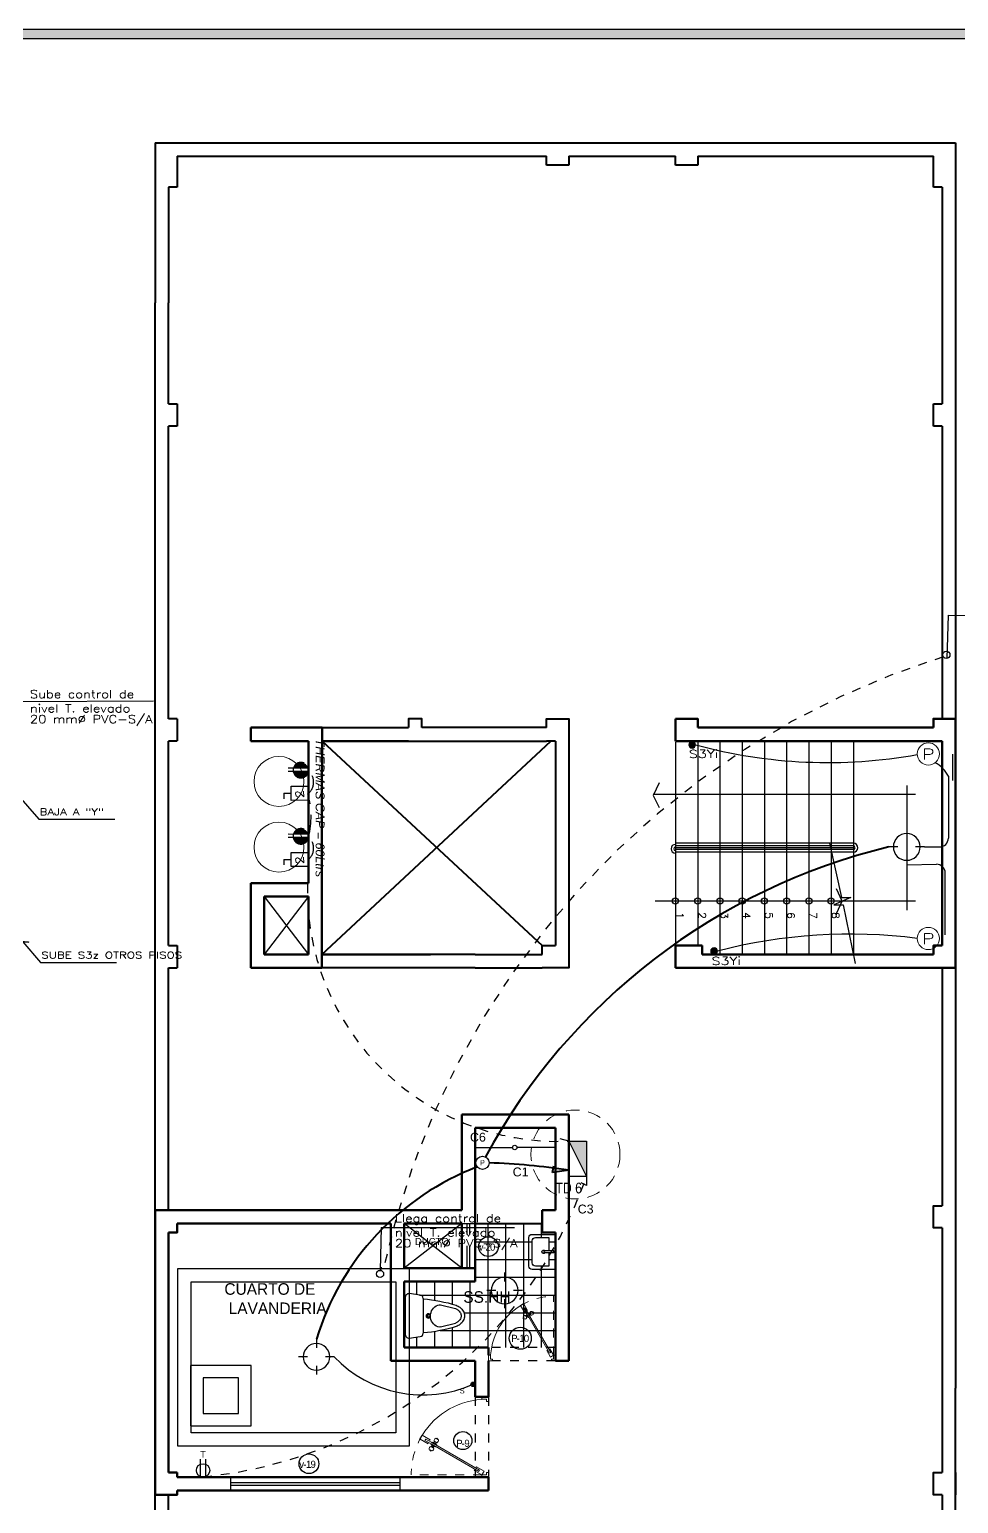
# Model space of a CAD drawing. Header units: metres. Extents: x 1996 to 3973, y 1775 to 3610.
# Drawn here: x 2248.66 to 2259.11, y 1789.07 to 1805.64 of the extents above; entities that cross this region are included whole.
import ezdxf
from ezdxf.enums import TextEntityAlignment as Align

# ---------------------------------------------------------------- set-up
doc = ezdxf.new("R2010")
doc.units = ezdxf.units.M
for name, pattern in [('ACAD_ISO07W100', [3, 0, -3]), ('DASHED2', [0.375, 0.25, -0.125]), ('HIDDEN', [0.375, 0.25, -0.125]), ('TRAZOS1', [0.15, 0.1, -0.05]), ('TRAZOS2', [0.225, 0.15, -0.075])]:
    doc.linetypes.add(name, pattern=pattern)
for name, color, linetype in [('0.1', 24, 'Continuous'), ('0.2', 2, 'Continuous'), ('0.3', 3, 'Continuous'), ('0.4', 4, 'Continuous'), ('ALUMBRADO', 2, 'Continuous'), ('FLECHA', 1, 'Continuous'), ('LETRAS', 7, 'Continuous'), ('MOVABLE_FURNISHINGS', 130, 'Continuous'), ('muro', 5, 'Continuous'), ('MURO-BAJO', 7, 'Continuous'), ('piso', 8, 'Continuous'), ('PROYECCION DE VIGA', 4, 'ACAD_ISO07W100'), ('puertas', 42, 'Continuous'), ('PUNTO DE LUZ', 4, 'Continuous'), ('subtitulos-cori', 3, 'Continuous'), ('TEXTO 0.3', 3, 'Continuous'), ('TEXTO PUNTOS', 3, 'Continuous'), ('TOMACORRIENTE', 4, 'HIDDEN'), ('VIVIENDA1', 7, 'Continuous')]:
    doc.layers.add(name, color=color, linetype=linetype)
for name, color, linetype, lineweight in [('ACCESORIO', 151, 'Continuous', 25), ('Accesorios', 31, 'Continuous', 20), ('CABLE-INTERRUPTOR', 2, 'Continuous', 25), ('CABLE-LUZ', 1, 'Continuous', 40), ('CABLE-TOMACORRIENTE', 3, 'TRAZOS1', 30), ('P-SANIT', 21, 'Continuous', 18), ('puerta', 34, 'Continuous', 18), ('TEX-CORTE', 31, 'Continuous', 13), ('ventana alta', 210, 'HIDDEN', 25), ('ventana baja', 3, 'Continuous', 25)]:
    doc.layers.add(name, color=color, linetype=linetype, lineweight=lineweight)
doc.styles.add('A-0', font='swissel.ttf', dxfattribs={"height": 0.06})
doc.styles.add('A-1', font='swissel.ttf', dxfattribs={"height": 0.1})
doc.styles.add('A-2', font='swissel.ttf', dxfattribs={"height": 0.1})
doc.styles.add('ARIAL', font='arial.ttf')
doc.styles.add('Arial Curr', font='ariali.ttf')
doc.styles.add('CANGREJO80', font='romans.shx', dxfattribs={"width": 1.08, "height": 0.08})
doc.styles.add('huber', font='comic.ttf', dxfattribs={"height": 0.13})
doc.styles.add('R80-50', font='ROMANS.shx', dxfattribs={"width": 1.3, "height": 0.075})
doc.styles.add('ROMANS', font='romans.shx')
doc.dimstyles.new('1-50', dxfattribs={"dimtxt": 0.1, "dimasz": 0.1, "dimexe": 0.1, "dimexo": 0.1, "dimgap": 0.1, "dimtad": 2, "dimzin": 1, "dimdsep": 46, "dimtxsty": 'R80-50', "dimblk": 'ARCHTICK', "dimcen": 0.09, "dimdle": 0.1, "dimclrd": 256, "dimclre": 256, "dimclrt": 3, "dimaunit": 1, "dimazin": 0, "dimtfac": 1, "dimtix": 1, "dimtmove": 0, "dimatfit": 3, "dimldrblk": 'ARCHTICK', "dimfxl": 1, "dimtolj": 1, "dimtzin": 0, "dimarcsym": 0})

# ---------------------------------------------------------------- blocks, each defined once
blk = doc.blocks.new('inodoro')
at = {"layer": 'subtitulos-cori'}
for p, q in [((1585.506, 993.252), (1585.506, 993.642)), ((1585.699, 993.572), (1585.868, 993.53)), ((1585.699, 993.324), (1585.868, 993.365))]:
    blk.add_line(p, q, dxfattribs=at)
for points in [[(1585.506, 993.252, -0.375116), (1585.473, 993.214), (1585.349, 993.197, -0.414214), (1585.302, 993.245), (1585.302, 993.649, -0.414214), (1585.349, 993.697), (1585.473, 993.68, -0.374475), (1585.506, 993.642)], [(1585.868, 993.365, 0.063348), (1585.896, 993.381, 0.106053), (1585.924, 993.413, 0.126698), (1585.933, 993.447, 0.126698), (1585.924, 993.482, 0.106053), (1585.896, 993.514, 0.063348), (1585.868, 993.53, 0.032432)], [(1585.876, 993.328, 0.072735), (1585.919, 993.351, 0.106053), (1585.957, 993.395, 0.126698), (1585.97, 993.447, 0.126698), (1585.957, 993.5, 0.106053), (1585.919, 993.543, 0.072735), (1585.876, 993.566, 0.075527)]]:
    blk.add_lwpolyline(points, format="xyb", dxfattribs=at)
for radius in [0.0243, 0.0144]:
    blk.add_circle((1585.563, 993.447), radius, dxfattribs=at)
for centre, radius, start, end in [((1585.364, 991.935), 1.71, 72.5571, 85.242), ((1585.72, 993.448), 0.132, 112.0061, 248.1601), ((1585.688, 993.527), 0.0465, 75.9208, 112.0061), ((1585.361, 994.971), 1.722, 274.8314, 287.4286), ((1585.688, 993.369), 0.0465, 248.1601, 283.4542)]:
    blk.add_arc(centre, radius, start, end, dxfattribs=at)
blk = doc.blocks.new('lavatorio')
at = {"layer": 'P-SANIT', "lineweight": 25}
for p, q in [((1585.563, 994.244), (1585.302, 994.244)), ((1585.527, 994.208), (1585.375, 994.208)), ((1585.375, 994.208), (1585.375, 994.058)), ((1585.6, 993.887), (1585.6, 994.208)), ((1585.32, 994.058), (1585.417, 994.058)), ((1585.32, 994.036), (1585.32, 994.058)), ((1585.32, 994.036), (1585.417, 994.036)), ((1585.32, 994.036), (1585.417, 994.036)), ((1585.375, 994.036), (1585.375, 993.887)), ((1585.563, 993.923), (1585.563, 994.171)), ((1585.302, 993.85), (1585.563, 993.85)), ((1585.375, 993.887), (1585.527, 993.887))]:
    blk.add_line(p, q, dxfattribs=at)
for centre, radius, start, end in [((1585.527, 994.171), 0.0364, 0, 90), ((1585.563, 994.208), 0.0364, 0, 90), ((1585.434, 994.048), 0.0198, 215.0613, 148.7211), ((1585.418, 994.047), 0.0111, 260.6904, 99.3096), ((1585.527, 993.923), 0.0364, 270, 0), ((1585.563, 993.887), 0.0364, 270, 0)]:
    blk.add_arc(centre, radius, start, end, dxfattribs=at)
blk = doc.blocks.new('A$C1E0144C6')
for p, q in [((0, 0), (0.005, 0.06)), ((0.005, 0), (0, 0)), ((0.01, 0.06), (0.005, 0)), ((0.005, 0.06), (0.01, 0.06)), ((0.009, 0.014), (0.005, 0)), ((0.009, 0.014), (0.011, 0.046)), ((0.013, 0.017), (0.009, 0.014)), ((0.01, 0.06), (0.011, 0.046)), ((0.011, 0.046), (0.015, 0.042)), ((0.013, 0.017), (0.015, 0.042)), ((0.027, 0.016), (0.013, 0.017)), ((0.015, 0.042), (0.03, 0.041)), ((0.027, 0.041), (0.025, 0.016)), ((0.03, 0.045), (0.027, 0.011)), ((0.064, 0.007), (0.067, 0.042)), ((0.065, 0.019), (0.073, 0.018)), ((0.074, 0.03), (0.066, 0.031)), ((0.073, 0.018), (0.074, 0.03))]:
    blk.add_line(p, q)
for centre, start, end in [((0.047, 0.029), 221.3972, 308.6028), ((0.047, 0.024), 41.3972, 128.6028)]:
    blk.add_arc(centre, 0.0272, start, end)
blk = doc.blocks.new('p-0.9')
at = {"linetype": 'ACAD_ISO07W100', "ltscale": 0.005}
blk.add_line((0.025, 0.075), (0.025, 0.871), dxfattribs=at)
at = {"linetype": 'Continuous'}
for p, q in [((0.372, 0.647), (0.412, 0.716)), ((0.426, 0.77), (0.374, 0.68)), ((0.376, 0.683), (0.389, 0.675)), ((0.387, 0.638), (0.427, 0.707)), ((0.404, 0.666), (0.417, 0.659)), ((0.412, 0.716), (0.427, 0.707)), ((0.417, 0.659), (0.469, 0.749)), ((0.469, 0.749), (0.428, 0.773)), ((0.063, 0.111), (0.362, 0.628)), ((0.078, 0.102), (0.377, 0.62)), ((0.362, 0.628), (0.372, 0.647)), ((0.377, 0.62), (0.387, 0.638)), ((0, 0.075), (0.025, 0.075)), ((0, 0), (0, 0.075)), ((0.05, 0), (0, 0)), ((0.025, 0.075), (0.075, 0.162)), ((0.066, 0.051), (0.025, 0.075)), ((0.025, 0.075), (0.025, 0.025)), ((0.05, 0.025), (0.025, 0.025)), ((0.05, 0.025), (0.05, 0)), ((0.063, 0.111), (0.078, 0.102)), ((0.116, 0.138), (0.066, 0.051)), ((0.075, 0.162), (0.088, 0.154)), ((0.103, 0.145), (0.116, 0.138)), ((0.85, 0.025), (0.875, 0.025)), ((0.85, 0.025), (0.85, 0)), ((0.85, 0), (0.9, 0)), ((0.875, 0.075), (0.875, 0.025)), ((0.9, 0.075), (0.875, 0.075)), ((0.9, 0), (0.9, 0.075))]:
    blk.add_line(p, q, dxfattribs=at)
at = {"linetype": 'ACAD_ISO07W100', "ltscale": 0.005}
blk.add_arc((0.027, 0.025), 0.846, 58.6142, 90.1591, dxfattribs=at)
at = {"linetype": 'Continuous'}
blk.add_arc((0.023, 0.021), 0.852, 0.2727, 58.5148, dxfattribs=at)
at = {"linetype": 'Continuous', "xscale": -1, "rotation": 325.0359534046227}
blk.add_blockref('A$C1E0144C6', (0.342, 0.594), dxfattribs=at)
at = {"linetype": 'Continuous', "extrusion": (0, 0, -1), "xscale": -1, "zscale": -1, "rotation": 25.03595340614481}
blk.add_blockref('A$C1E0144C6', (-0.357, 0.585), dxfattribs=at)
blk = doc.blocks.new('1-PUNT')
for p, q in [((0, 0.1), (0, 0.2)), ((-0.2, 0), (-0.1, 0)), ((0.1, 0), (0.2, 0)), ((0, -0.2), (0, -0.1))]:
    blk.add_line(p, q)
blk.add_circle((0, 0), 0.15)
at = {"style": 'A-0'}
blk.add_attdef('88', text='', height=0.06, dxfattribs=at).set_placement((0, 0), align=Align.MIDDLE_CENTER)
blk = doc.blocks.new('A-TD')
blk.add_hatch(color=256).paths.add_polyline_path([(0.22, 0.2), (0.02, 0.2), (0.02, -0.2)])
blk.add_line((0.22, 0.2), (0.02, -0.2))
blk.add_lwpolyline([(0.02, -0.2), (0.22, -0.2), (0.22, 0.2), (0.02, 0.2)], close=True)
blk = doc.blocks.new('2-TM_SI')
for p, q in [((0.006, 0.03), (0.2, 0.03)), ((0.006, -0.03), (0.2, -0.03))]:
    blk.add_line(p, q)
blk.add_circle((0.075, 0), 0.075)
blk = doc.blocks.new('A-INTERRUPTOR2')
blk.add_hatch(color=256).paths.add_polyline_path([(-0.02, 0, 1), (-0.07, 0, 1)])
blk.add_circle((-0.045, 0), 0.025)
at = {"style": 'A-0'}
blk.add_attdef('S(A,B)', text='', height=0.06, dxfattribs=at).set_placement((-0.09, 0.045), align=Align.RIGHT)
blk = doc.blocks.new('TOM')
at = {"layer": 'TOMACORRIENTE'}
h = blk.add_hatch(color=2, dxfattribs=at)
h.paths.add_polyline_path([(0.181, 0.026, 0.774569), (0.011, 0.026)])
h.paths.add_polyline_path([(0.183, -0.01), (0.01, -0.01, 0.850904)])
at = {"layer": 'TOMACORRIENTE', "color": 4}
for p, q in [((0.011, 0.026), (0.24, 0.026)), ((0.01, -0.01), (0.24, -0.01))]:
    blk.add_line(p, q, dxfattribs=at)
blk.add_circle((0.096, 0.004), 0.0878, dxfattribs=at)
blk = doc.blocks.new('A-CAJA_PASO')
blk.add_circle((0, -0.075), 0.075)
at = {"style": 'A-0'}
blk.add_text('P', height=0.06, dxfattribs=at).set_placement((0, -0.075), align=Align.MIDDLE_CENTER)
blk = doc.blocks.new('INTERRUPTOR')
at = {"layer": 'PUNTO DE LUZ', "ltscale": 0.5}
blk.add_hatch(color=256, dxfattribs=at).paths.add_polyline_path([(129.586, 13.563, 1), (129.521, 13.563, 1)])
at = {"layer": 'PUNTO DE LUZ'}
blk.add_circle((129.554, 13.563), 0.0324, dxfattribs=at)
blk = doc.blocks.new('C-PASE')
at = {"layer": 'Accesorios'}
blk.add_circle((0, 0.125), 0.125, dxfattribs=at)
at = {"layer": 'Accesorios', "style": 'R80-50', "width": 1.3}
blk.add_text('P', height=0.12, dxfattribs=at).set_placement((-0.069, 0.062))
blk = doc.blocks.new('_ARCHTICK')
at = {"color": 0, "linetype": 'ByBlock', "ltscale": 0.25, "const_width": 0.15}
blk.add_lwpolyline([(-0.5, -0.5), (0.5, 0.5)], dxfattribs=at)

msp = doc.modelspace()

# ---------------------------------------------------------------- hatches: boundary and pattern name
h = msp.add_hatch(color=6)
h.dxf.hatch_style = 1
h.set_gradient(color1=(255, 0, 255), color2=(255, 51, 255), one_color=1, tint=0.6, name='CYLINDER')
h.paths.add_polyline_path([(2268.549, 1775.019), (2268.549, 1805.639), (2228.483, 1805.639), (2228.483, 1775.019)])
h.paths.add_polyline_path([(2268.444, 1775.128), (2268.444, 1805.534), (2228.587, 1805.534), (2228.587, 1775.128)], flags=16)
h = msp.add_hatch()
h.set_pattern_fill('HLNIST', color=4, scale=0.05, pattern_type=2)
h.set_pattern_definition([(0, (255.21686, -52.59), (0, 0.2), []), (90, (255.21686, -52.59), (-0.2, 1e-17), [])])
h.paths.add_polyline_path([(2253.551, 1791.175, -0.126698), (2253.537, 1791.123, -0.106053), (2253.499, 1791.079, -0.072735), (2253.457, 1791.056, -0.055405), (2253.086, 1790.983), (2253.086, 1790.98, -0.374475), (2253.053, 1790.942), (2252.93, 1790.925, -0.414214), (2252.882, 1790.973), (2252.882, 1791.378, -0.414214), (2252.93, 1791.425), (2253.053, 1791.409, -0.375116), (2253.086, 1791.371), (2253.086, 1791.367, -0.055021), (2253.457, 1791.294, -0.072735), (2253.499, 1791.271, -0.106053), (2253.537, 1791.228, -0.126698)], flags=16)
h.paths.add_polyline_path([(2253.514, 1791.175, -0.126698), (2253.505, 1791.141, -0.106053), (2253.477, 1791.109, -0.063348), (2253.449, 1791.093), (2253.28, 1791.05, -0.158766), (2253.251, 1791.052, -0.308798), (2253.168, 1791.175, -0.996723), (2253.119, 1791.175, -0.98148), (2253.169, 1791.175, -0.3047), (2253.251, 1791.296, -0.155228), (2253.279, 1791.298), (2253.449, 1791.258, -0.063348), (2253.477, 1791.242, -0.106053), (2253.505, 1791.21, -0.126698)], flags=0)
h.paths.add_polyline_path([(2254.312, 1791.771), (2254.312, 1792.019, -0.414214), (2254.348, 1792.056), (2254.501, 1792.056), (2254.501, 1791.906), (2254.555, 1791.906), (2254.555, 1791.884), (2254.501, 1791.884), (2254.501, 1791.735), (2254.348, 1791.735, -0.414214)], flags=16)
h.paths.add_polyline_path([(2254.458, 1791.906, 1.078088), (2254.457, 1791.884, -3.288445)], flags=0)
h.paths.add_polyline_path([(2253.129, 1791.175, -1), (2253.158, 1791.175, -1)], flags=0)
h.paths.add_polyline_path([(2254.573, 1792.114), (2254.423, 1792.114), (2254.423, 1792.214), (2253.673, 1792.214), (2253.673, 1791.564), (2252.873, 1791.564), (2252.873, 1790.82), (2254.573, 1790.82)])

# ---------------------------------------------------------------- linework, layer by layer
at = {"color": 4}
for p, q in [((2251.52, 1797.052), (2251.519, 1796.988)), ((2251.52, 1797.052), (2251.603, 1797.051)), ((2251.52, 1796.308), (2251.519, 1796.245)), ((2251.52, 1796.308), (2251.603, 1796.307))]:
    msp.add_line(p, q, dxfattribs=at)
for p, q in [((2252.602, 1791.687), (2252.619, 1791.71)), ((2252.622, 1791.715), (2252.603, 1791.716)), ((2252.619, 1791.71), (2252.622, 1791.715))]:
    msp.add_line(p, q)
at = {"color": 234}
for p, q in [((2250.923, 1789.304), (2252.823, 1789.304)), ((2250.923, 1789.274), (2252.823, 1789.274))]:
    msp.add_line(p, q, dxfattribs=at)
at = {"color": 4}
for points in [[(2251.798, 1796.973), (2251.603, 1796.972), (2251.603, 1797.13), (2251.798, 1797.131)], [(2251.798, 1796.229), (2251.603, 1796.228), (2251.603, 1796.386), (2251.798, 1796.387)]]:
    msp.add_lwpolyline(points, close=True, dxfattribs=at)
at = {"color": 1}
for points in [[(2250.33, 1791.71), (2252.93, 1791.71), (2252.93, 1789.71), (2250.33, 1789.71)], [(2250.48, 1791.56), (2252.78, 1791.56), (2252.78, 1789.86), (2250.48, 1789.86)]]:
    msp.add_lwpolyline(points, close=True, dxfattribs=at)
at = {"layer": '0.1'}
for p, q in [((2255.923, 1797.627), (2255.923, 1796.427)), ((2256.173, 1797.639), (2256.173, 1796.439)), ((2256.423, 1797.639), (2256.423, 1796.439)), ((2256.673, 1797.639), (2256.673, 1796.439)), ((2256.923, 1797.639), (2256.923, 1796.439)), ((2257.173, 1797.639), (2257.173, 1796.439)), ((2257.423, 1797.639), (2257.423, 1796.439)), ((2257.673, 1797.639), (2257.673, 1796.439)), ((2257.923, 1797.639), (2257.923, 1796.439)), ((2258.523, 1797.139), (2258.523, 1795.739)), ((2258.623, 1797.039), (2255.673, 1797.039)), ((2255.923, 1796.439), (2255.923, 1795.239)), ((2257.923, 1796.439), (2255.923, 1796.439)), ((2256.173, 1796.439), (2256.173, 1795.339)), ((2256.423, 1796.439), (2256.423, 1795.239)), ((2256.673, 1796.439), (2256.673, 1795.239)), ((2256.923, 1796.439), (2256.923, 1795.239)), ((2257.173, 1796.439), (2257.173, 1795.239)), ((2257.423, 1796.439), (2257.423, 1795.239)), ((2257.673, 1796.439), (2257.673, 1795.239)), ((2257.923, 1796.439), (2257.923, 1795.239)), ((2258.623, 1795.839), (2255.696, 1795.839)), ((2254.091, 1793.066), (2253.673, 1793.066)), ((2254.573, 1793.069), (2254.141, 1793.069))]:
    msp.add_line(p, q, dxfattribs=at)
at = {"layer": '0.1', "color": 214}
msp.add_lwpolyline([(2257.653, 1796.489), (2257.79, 1795.879), (2257.893, 1795.88), (2257.703, 1795.799), (2257.807, 1795.799), (2257.944, 1795.139)], dxfattribs=at)
at = {"layer": '0.1'}
msp.add_circle((2254.116, 1793.069), 0.025, dxfattribs=at)
at = {"layer": '0.2', "ltscale": 50}
for p, q in [((2257.923, 1796.489), (2255.923, 1796.489)), ((2257.923, 1796.459), (2255.923, 1796.459)), ((2257.923, 1796.419), (2255.923, 1796.419)), ((2257.923, 1796.389), (2255.923, 1796.389))]:
    msp.add_line(p, q, dxfattribs=at)
at = {"layer": '0.2'}
msp.add_line((2254.423, 1792.214), (2253.673, 1792.214), dxfattribs=at)
for points in [[(2250.472, 1789.938), (2251.152, 1789.938), (2251.152, 1790.618), (2250.472, 1790.618)], [(2250.612, 1790.078), (2251.012, 1790.078), (2251.012, 1790.478), (2250.612, 1790.478)]]:
    msp.add_lwpolyline(points, close=True, dxfattribs=at)
at = {"layer": '0.2', "ltscale": 50}
for centre, radius, start, end in [((2255.923, 1796.427), 0.05, 90, 270), ((2257.923, 1796.439), 0.05, 270, 90), ((2257.923, 1796.439), 0.02, 270, 90), ((2255.923, 1796.427), 0.02, 90, 270)]:
    msp.add_arc(centre, radius, start, end, dxfattribs=at)
at = {"layer": '0.3'}
for centre in [(2255.923, 1795.839), (2256.173, 1795.839), (2256.423, 1795.839), (2256.673, 1795.839), (2256.923, 1795.839), (2257.173, 1795.839), (2257.423, 1795.839), (2257.673, 1795.839)]:
    msp.add_circle(centre, 0.035, dxfattribs=at)
at = {"layer": '0.4', "lineweight": 40}
for p, q in [((2250.073, 1804.364), (2259.073, 1804.364)), ((2250.073, 1804.364), (2250.073, 1802.564)), ((2259.073, 1804.364), (2259.073, 1800.414)), ((2250.323, 1804.214), (2254.473, 1804.214)), ((2250.323, 1804.214), (2250.323, 1803.864)), ((2254.473, 1804.114), (2254.473, 1804.214)), ((2254.723, 1804.114), (2254.473, 1804.114)), ((2254.723, 1804.214), (2255.923, 1804.214)), ((2254.723, 1804.214), (2254.723, 1804.114)), ((2255.923, 1804.114), (2255.923, 1804.214)), ((2256.173, 1804.114), (2255.923, 1804.114)), ((2256.173, 1804.214), (2258.823, 1804.214)), ((2256.173, 1804.214), (2256.173, 1804.114)), ((2258.823, 1803.864), (2258.823, 1804.214)), ((2250.223, 1803.864), (2250.223, 1802.564)), ((2250.323, 1803.864), (2250.223, 1803.864)), ((2258.923, 1803.864), (2258.823, 1803.864)), ((2258.923, 1803.864), (2258.923, 1802.564)), ((2250.073, 1797.889), (2250.073, 1802.564)), ((2250.223, 1801.429), (2250.223, 1802.564)), ((2258.923, 1802.564), (2258.923, 1801.429)), ((2250.223, 1801.429), (2250.323, 1801.429)), ((2250.323, 1801.429), (2250.323, 1801.179)), ((2258.823, 1801.429), (2258.923, 1801.429)), ((2258.823, 1801.179), (2258.823, 1801.429)), ((2250.223, 1800.414), (2250.223, 1801.179)), ((2250.323, 1801.179), (2250.223, 1801.179)), ((2258.921, 1801.179), (2258.823, 1801.179)), ((2258.923, 1801.179), (2258.923, 1800.414)), ((2250.223, 1797.889), (2250.223, 1800.443)), ((2258.923, 1800.414), (2258.923, 1798.839)), ((2258.923, 1798.839), (2258.923, 1797.889)), ((2250.073, 1797.639), (2250.073, 1797.889)), ((2250.323, 1797.889), (2250.223, 1797.889)), ((2250.323, 1797.889), (2250.323, 1797.641)), ((2251.953, 1797.789), (2252.923, 1797.789)), ((2251.953, 1797.789), (2252.923, 1797.789)), ((2254.473, 1797.789), (2253.073, 1797.789)), ((2250.073, 1795.039), (2250.073, 1797.639)), ((2250.223, 1795.339), (2250.223, 1797.639)), ((2250.223, 1795.339), (2250.223, 1797.639)), ((2250.323, 1797.639), (2250.223, 1797.639)), ((2251.948, 1797.639), (2253.073, 1797.639)), ((2251.948, 1795.239), (2254.523, 1797.639)), ((2252.923, 1797.639), (2251.953, 1797.639)), ((2251.953, 1797.639), (2254.423, 1795.339)), ((2253.073, 1797.639), (2254.473, 1797.639)), ((2254.573, 1797.639), (2254.573, 1795.339)), ((2254.723, 1797.639), (2254.723, 1795.339)), ((2250.223, 1795.339), (2250.323, 1795.339)), ((2250.323, 1795.339), (2250.323, 1795.089)), ((2253.673, 1795.239), (2251.948, 1795.239)), ((2251.948, 1795.239), (2253.168, 1795.239)), ((2253.673, 1795.239), (2254.423, 1795.239)), ((2250.073, 1794.789), (2250.073, 1795.039)), ((2250.223, 1792.364), (2250.223, 1795.089)), ((2250.223, 1795.089), (2250.323, 1795.089)), ((2253.523, 1795.089), (2251.948, 1795.089)), ((2253.168, 1795.089), (2251.948, 1795.089)), ((2253.673, 1795.089), (2253.523, 1795.089)), ((2253.673, 1795.089), (2254.423, 1795.089)), ((2258.923, 1795.089), (2258.923, 1792.414)), ((2259.073, 1795.089), (2259.073, 1792.414)), ((2250.073, 1792.364), (2250.073, 1794.789)), ((2258.923, 1792.164), (2258.923, 1789.414)), ((2259.073, 1786.364), (2259.073, 1790.364)), ((2250.073, 1786.864), (2250.073, 1789.164)), ((2250.223, 1786.864), (2250.223, 1789.164)), ((2258.923, 1789.164), (2258.923, 1786.864))]:
    msp.add_line(p, q, dxfattribs=at)
at = {"layer": '0.4'}
msp.add_line((2250.223, 1797.889), (2250.223, 1797.939), dxfattribs=at)
at = {"layer": '0.4', "lineweight": 40}
for points in [[(2259.073, 1800.414), (2259.073, 1797.889)], [(2253.073, 1797.789), (2253.073, 1797.889), (2252.923, 1797.889), (2252.923, 1797.789)], [(2254.473, 1797.789), (2254.473, 1797.889), (2254.723, 1797.889)], [(2254.723, 1797.889), (2254.723, 1797.889), (2254.723, 1797.639)], [(2252.923, 1797.639), (2252.923, 1797.639), (2253.073, 1797.639)], [(2254.573, 1797.639), (2254.473, 1797.639)], [(2254.423, 1795.239), (2254.423, 1795.339), (2254.573, 1795.339)], [(2254.723, 1795.339), (2254.723, 1795.089), (2254.423, 1795.089)], [(2258.823, 1792.364), (2258.823, 1792.414), (2258.923, 1792.414)], [(2258.923, 1792.164), (2258.823, 1792.164), (2258.823, 1792.364)], [(2259.073, 1792.414), (2259.073, 1790.364)], [(2258.823, 1789.364), (2258.823, 1789.414), (2258.923, 1789.414)], [(2258.823, 1789.364), (2258.823, 1789.414), (2258.923, 1789.414)], [(2258.923, 1789.164), (2258.823, 1789.164), (2258.823, 1789.364)], [(2258.923, 1789.164), (2258.823, 1789.164), (2258.823, 1789.364)], [(2259.073, 1789.414), (2259.073, 1789.164)]]:
    msp.add_lwpolyline(points, dxfattribs=at)
at = {"layer": '0.4'}
for points in [[(2255.74, 1797.168), (2255.673, 1797.027), (2255.74, 1796.89)], [(2257.732, 1795.698), (2257.798, 1795.839), (2257.732, 1795.976)]]:
    msp.add_lwpolyline(points, dxfattribs=at)
at = {"layer": 'ACCESORIO'}
msp.add_line((2259.037, 1797.491), (2259.037, 1797.196), dxfattribs=at)
at = {"layer": 'ALUMBRADO', "color": 4}
for centre in [(2258.969, 1798.608), (2252.602, 1791.647)]:
    msp.add_circle(centre, 0.0404, dxfattribs=at)
at = {"layer": 'CABLE-INTERRUPTOR'}
for p, q in [((2258.991, 1797.243), (2258.991, 1796.548)), ((2258.723, 1796.448), (2258.891, 1796.448)), ((2258.523, 1796.248), (2258.856, 1796.254)), ((2258.956, 1795.459), (2258.956, 1796.154))]:
    msp.add_line(p, q, dxfattribs=at)
for centre, radius, start, end in [((2257.636, 1803.023), 5.626, 254.6784, 280.2956), ((2258.673, 1797.078), 0.359, 27.4032, 61.9656), ((2258.891, 1796.548), 0.1, 270, 0), ((2258.856, 1796.154), 0.1, 0, 90), ((2257.887, 1789.533), 5.935, 82.696, 104.5546), ((2253.086, 1791.667), 1.38, 223.5899, 294.0231)]:
    msp.add_arc(centre, radius, start, end, dxfattribs=at)
at = {"layer": 'CABLE-LUZ'}
for p, q in [((2254.542, 1792.787), (2254.555, 1792.864)), ((2254.724, 1792.815), (2254.542, 1792.787))]:
    msp.add_line(p, q, dxfattribs=at)
for centre, radius, start, end in [((2259.974, 1789.604), 7.04, 103.5569, 151.5065), ((2254.771, 1790.034), 3.015, 110.9102, 163.0231), ((2253.51, 1784.416), 8.486, 81.7741, 87.8546)]:
    msp.add_arc(centre, radius, start, end, dxfattribs=at)
at = {"layer": 'CABLE-TOMACORRIENTE'}
for p, q in [((2254.724, 1793.141), (2254.573, 1793.182)), ((2254.573, 1793.182), (2254.573, 1793.098)), ((2254.924, 1792.64), (2254.862, 1792.673)), ((2254.924, 1792.741), (2254.924, 1792.64))]:
    msp.add_line(p, q, dxfattribs=at)
for centre, radius, start, end in [((2261.712, 1789.725), 9.286, 107.4018, 167.8913), ((2254.602, 1795.955), 2.817, 174.4346, 272.4712), ((2250.099, 1794.461), 5.123, 275.751, 340.3729)]:
    msp.add_arc(centre, radius, start, end, dxfattribs=at)
at = {"layer": 'MOVABLE_FURNISHINGS', "color": 0}
for centre, radius in [((2253.821, 1791.955), 0.111), ((2254.178, 1790.924), 0.124), ((2253.533, 1789.774), 0.102), ((2251.803, 1789.513), 0.111)]:
    msp.add_circle(centre, radius, dxfattribs=at)
at = {"layer": 'muro', "lineweight": 60}
for p, q in [((2251.148, 1797.789), (2251.953, 1797.789)), ((2251.148, 1797.639), (2251.148, 1797.789)), ((2251.948, 1796.797), (2251.953, 1797.789)), ((2256.173, 1797.789), (2258.823, 1797.789)), ((2258.823, 1797.889), (2258.923, 1797.889)), ((2258.823, 1797.789), (2258.823, 1797.889)), ((2259.073, 1797.889), (2259.073, 1797.639)), ((2251.148, 1797.639), (2251.798, 1797.639)), ((2251.798, 1797.489), (2251.798, 1797.639)), ((2256.073, 1797.639), (2258.923, 1797.639)), ((2258.923, 1797.639), (2258.823, 1797.639)), ((2258.923, 1797.639), (2258.923, 1795.339)), ((2259.073, 1797.639), (2259.073, 1795.089)), ((2251.798, 1796.797), (2251.798, 1797.489)), ((2251.798, 1796.039), (2251.798, 1796.797)), ((2251.948, 1796.797), (2251.948, 1795.089)), ((2251.798, 1796.039), (2251.148, 1796.039)), ((2251.148, 1796.039), (2251.148, 1795.239)), ((2251.798, 1795.889), (2251.298, 1795.889)), ((2251.298, 1795.889), (2251.298, 1795.239)), ((2251.798, 1795.239), (2251.798, 1795.889)), ((2251.798, 1795.239), (2251.798, 1795.889)), ((2255.923, 1795.089), (2255.923, 1795.339)), ((2255.923, 1795.339), (2256.223, 1795.339)), ((2256.223, 1795.339), (2256.223, 1795.239)), ((2251.148, 1795.239), (2251.148, 1795.089)), ((2251.798, 1795.239), (2251.298, 1795.239)), ((2256.223, 1795.239), (2257.383, 1795.239)), ((2257.383, 1795.239), (2258.823, 1795.239)), ((2251.948, 1795.089), (2251.148, 1795.089)), ((2255.923, 1795.089), (2259.073, 1795.089)), ((2253.523, 1793.439), (2253.523, 1792.364)), ((2254.723, 1793.439), (2253.523, 1793.439)), ((2254.723, 1792.364), (2254.723, 1793.439)), ((2253.673, 1793.289), (2253.673, 1791.564)), ((2254.573, 1793.289), (2253.673, 1793.289)), ((2254.573, 1792.364), (2254.573, 1793.289)), ((2251.614, 1792.364), (2250.223, 1792.364)), ((2251.614, 1792.364), (2250.223, 1792.364)), ((2253.523, 1792.364), (2251.528, 1792.364)), ((2253.523, 1792.364), (2251.528, 1792.364)), ((2253.673, 1792.364), (2253.673, 1792.364)), ((2254.423, 1792.364), (2254.573, 1792.364)), ((2254.423, 1792.114), (2254.423, 1792.364)), ((2254.723, 1792.364), (2254.723, 1790.67)), ((2252.723, 1792.214), (2250.323, 1792.214)), ((2252.723, 1792.214), (2252.723, 1790.67)), ((2253.523, 1792.214), (2252.873, 1792.214)), ((2252.873, 1792.214), (2252.873, 1791.714)), ((2253.523, 1792.214), (2253.523, 1791.714)), ((2250.073, 1789.164), (2250.073, 1792.114)), ((2250.223, 1789.414), (2250.223, 1792.114)), ((2254.573, 1792.114), (2254.423, 1792.114)), ((2254.573, 1792.114), (2254.573, 1790.67)), ((2253.673, 1791.714), (2252.873, 1791.714)), ((2253.673, 1791.564), (2252.873, 1791.564)), ((2252.873, 1791.564), (2252.873, 1790.82)), ((2252.873, 1790.82), (2253.823, 1790.82)), ((2253.823, 1790.733), (2253.823, 1790.82)), ((2252.723, 1790.67), (2253.673, 1790.67)), ((2253.673, 1790.67), (2253.673, 1790.264)), ((2253.823, 1790.67), (2253.823, 1790.264)), ((2254.573, 1790.67), (2254.723, 1790.67)), ((2253.823, 1790.264), (2253.673, 1790.264)), ((2250.323, 1789.414), (2250.223, 1789.414)), ((2253.673, 1789.364), (2250.323, 1789.364)), ((2253.823, 1789.364), (2253.673, 1789.364)), ((2253.823, 1789.364), (2253.823, 1789.214)), ((2253.823, 1789.214), (2250.323, 1789.214))]:
    msp.add_line(p, q, dxfattribs=at)
for points in [[(2255.923, 1797.639), (2255.923, 1797.889)], [(2255.923, 1797.889), (2256.173, 1797.889), (2256.173, 1797.789)], [(2258.823, 1797.789), (2258.823, 1797.889), (2259.073, 1797.889)], [(2256.173, 1797.639), (2256.173, 1797.639), (2255.923, 1797.639)], [(2258.823, 1795.239), (2258.823, 1795.339), (2258.923, 1795.339)], [(2250.073, 1792.114), (2250.073, 1792.364)], [(2250.073, 1792.364), (2250.323, 1792.364)], [(2250.323, 1792.214), (2250.323, 1792.114), (2250.223, 1792.114)], [(2250.323, 1789.414), (2250.323, 1789.364)], [(2250.323, 1789.414), (2250.323, 1789.364)], [(2250.323, 1789.214), (2250.323, 1789.164), (2250.073, 1789.164)], [(2250.323, 1789.214), (2250.323, 1789.164), (2250.223, 1789.164)]]:
    msp.add_lwpolyline(points, dxfattribs=at)
at = {"layer": 'MURO-BAJO', "linetype": 'Continuous', "ltscale": 3}
for p, q in [((2258.99, 1799.052), (2258.975, 1798.568)), ((2252.615, 1792.171), (2252.602, 1791.687))]:
    msp.add_line(p, q, dxfattribs=at)
at = {"layer": 'piso'}
for p, q in [((2251.298, 1795.889), (2251.798, 1795.239)), ((2251.798, 1795.889), (2251.298, 1795.239)), ((2253.523, 1791.714), (2252.873, 1792.214)), ((2253.523, 1792.214), (2252.873, 1791.714))]:
    msp.add_line(p, q, dxfattribs=at)
at = {"layer": 'PROYECCION DE VIGA', "ltscale": 0.035}
for p, q in [((2254.573, 1790.82), (2253.823, 1790.82)), ((2254.573, 1790.67), (2253.823, 1790.67)), ((2253.673, 1790.264), (2253.673, 1789.364)), ((2253.823, 1790.264), (2253.823, 1789.364))]:
    msp.add_line(p, q, dxfattribs=at)
at = {"layer": 'puerta'}
for centre in [(2251.466, 1797.184), (2251.466, 1796.446)]:
    msp.add_circle(centre, 0.281, dxfattribs=at)
at = {"layer": 'puertas', "linetype": 'Continuous'}
for p, q in [((2258.99, 1799.052), (2260.487, 1799.044)), ((2248.559, 1798.083), (2250.056, 1798.092)), ((2252.615, 1792.171), (2254.113, 1792.169))]:
    msp.add_line(p, q, dxfattribs=at)
at = {"layer": 'TEX-CORTE', "linetype": 'TRAZOS2'}
msp.add_circle((2254.799, 1792.99), 0.5, dxfattribs=at)
at = {"layer": 'TOMACORRIENTE', "linetype": 'DASHED2', "ltscale": 0.9}
for centre in [(2251.688, 1797.177), (2251.688, 1796.433)]:
    msp.add_arc(centre, 0.167, 308.1385, 51.8615, dxfattribs=at)
at = {"layer": 'TOMACORRIENTE', "linetype": 'DASHED2'}
msp.add_arc((2250.865, 1796.787), 0.961, 346.3084, 15.6188, dxfattribs=at)
at = {"layer": 'ventana alta', "color": 234}
for p, q in [((2253.583, 1791.714), (2253.583, 1792.214)), ((2253.613, 1791.714), (2253.613, 1792.214))]:
    msp.add_line(p, q, dxfattribs=at)
at = {"layer": 'ventana baja', "color": 3}
for p, q in [((2250.923, 1789.214), (2250.923, 1789.364)), ((2250.923, 1789.364), (2252.823, 1789.364)), ((2252.823, 1789.364), (2252.823, 1789.214)), ((2250.923, 1789.214), (2252.823, 1789.214))]:
    msp.add_line(p, q, dxfattribs=at)
msp.add_lwpolyline([(2253.523, 1792.214), (2253.673, 1792.214), (2253.673, 1791.714), (2253.523, 1791.714)], close=True, dxfattribs=at)
at = {"layer": 'VIVIENDA1', "color": 6, "linetype": 'ByBlock', "lineweight": 30}
for points in [[(2268.549, 1775.019), (2268.549, 1805.639), (2228.483, 1805.639), (2228.483, 1775.019)], [(2268.444, 1775.128), (2268.444, 1805.534), (2228.587, 1805.534), (2228.587, 1775.128)]]:
    msp.add_lwpolyline(points, close=True, dxfattribs=at)

# ---------------------------------------------------------------- block references
at = {"layer": 'ACCESORIO', "xscale": -1, "rotation": 90}
for p in [(2258.523, 1796.448), (2254.003, 1791.462), (2251.887, 1790.715)]:
    msp.add_blockref('1-PUNT', p, dxfattribs=at)
at = {"layer": 'ACCESORIO', "xscale": -1}
msp.add_blockref('A-TD', (2254.944, 1792.941), dxfattribs=at)
at = {"layer": 'ACCESORIO', "xscale": 0.9899999999997817, "yscale": 0.9899999999997817, "zscale": 0.9899999999997817}
msp.add_blockref('A-CAJA_PASO', (2253.753, 1792.971), dxfattribs=at)
at = {"layer": 'ACCESORIO'}
ref = msp.add_blockref('A-INTERRUPTOR2', (2253.603, 1790.406), dxfattribs=dict(at, rotation=180))
ref.add_attrib('S(A,B)', 'S', dxfattribs={"layer": '0', "height": 0.06, "style": 'A-0'}).set_placement((2253.553, 1790.304), align=Align.RIGHT)
at = {"layer": 'ACCESORIO', "rotation": 90}
msp.add_blockref('2-TM_SI', (2250.612, 1789.364), dxfattribs=at)
at = {"layer": 'Accesorios'}
for p in [(2258.766, 1797.369), (2258.766, 1795.294)]:
    msp.add_blockref('C-PASE', p, dxfattribs=at)
at = {"layer": 'P-SANIT', "lineweight": 25, "xscale": -1}
msp.add_blockref('lavatorio', (3839.875, 797.848), dxfattribs=at)
at = {"layer": 'P-SANIT', "lineweight": 25, "xscale": -1, "rotation": 180}
msp.add_blockref('inodoro', (667.581, 2784.623), dxfattribs=at)
at = {"layer": 'puerta', "xscale": -0.8333637428362592, "yscale": 0.8333637428362592, "zscale": 0.8333637428362592}
msp.add_blockref('p-0.9', (2254.573, 1790.67), dxfattribs=at)
at = {"layer": 'puerta', "rotation": 90}
msp.add_blockref('p-0.9', (2253.823, 1789.364), dxfattribs=at)
at = {"layer": 'PUNTO DE LUZ', "xscale": -1.157407400000011, "yscale": 1.157407400000011, "zscale": 1.1574074, "rotation": 269.9999999999719}
for p in [(2240.413, 1647.651), (2240.659, 1645.33)]:
    msp.add_blockref('INTERRUPTOR', p, dxfattribs=at)
at = {"layer": 'TOMACORRIENTE', "linetype": 'Continuous', "xscale": -1, "rotation": 359.7526704845748}
for p in [(2251.808, 1797.307), (2251.808, 1796.563)]:
    msp.add_blockref('TOM', p, dxfattribs=at)

# ---------------------------------------------------------------- texts
at = {"color": 2, "style": 'ROMANS', "width": 1.2}
for p in [(2251.745, 1796.998), (2251.745, 1796.254)]:
    msp.add_text('2', height=0.09, rotation=92.5597, dxfattribs=at).set_placement(p)
at = {"attachment_point": 1, "style": 'huber'}
for s, insert, char_height in [('{\\fArial Narrow Special G1|b0|i0|c2|p34;\\C3;TD 6}', (2254.574, 1792.673), 0.12), ('{\\C230;DUCTO}', (2252.995, 1792.052), 0.08), ('{\\C230;CUARTO DE\\P LAVANDERIA}', (2250.852, 1791.543), 0.13), ('{\\C230;SS.HH}', (2253.538, 1791.453), 0.13)]:
    msp.add_mtext(s, dxfattribs=dict(at, insert=insert, char_height=char_height))
at = {"layer": 'LETRAS', "color": 4, "style": 'ROMANS', "width": 1.2}
for s, p in [('Sube control de ', (2248.666, 1798.121)), ('20 mmØ PVC-S/A', (2248.666, 1797.84)), ('nivel T. elevado', (2248.666, 1797.961)), ('Llega control de ', (2252.769, 1792.228)), ('nivel T. elevado', (2252.769, 1792.067)), ('20 mmØ PVC-S/A', (2252.769, 1791.947))]:
    msp.add_text(s, height=0.09, dxfattribs=at).set_placement(p)
at = {"layer": 'MOVABLE_FURNISHINGS', "char_height": 0.08, "attachment_point": 7, "style": 'ARIAL'}
for s, insert in [('{\\fBradley Hand ITC|b0|i0|c0|p66;\\T0.75;\\C1;v-20}', (2253.712, 1791.908)), ('{\\fBradley Hand ITC|b0|i0|c0|p66;\\T0.75;\\C1;P-10}', (2254.077, 1790.882)), ('{\\fBradley Hand ITC|b0|i0|c0|p66;\\T0.75;\\C1;P-9}', (2253.459, 1789.702)), ('{\\fBradley Hand ITC|b0|i0|c0|p66;\\T0.75;\\C1;v-19}', (2251.694, 1789.466))]:
    msp.add_mtext_dynamic_manual_height_columns(s, width=0.0076, gutter_width=0.159, heights=[0], dxfattribs=dict(at, insert=insert))
at = {"layer": 'TEX-CORTE', "style": 'A-2'}
for s, p in [('C6', (2253.613, 1793.135)), ('C1', (2254.093, 1792.744)), ('C3', (2254.824, 1792.327))]:
    msp.add_text(s, height=0.1, dxfattribs=at).set_placement(p)
at = {"layer": 'TEX-CORTE', "style": 'A-1'}
msp.add_text('T', height=0.075, dxfattribs=at).set_placement((2250.612, 1789.621), align=Align.MIDDLE_CENTER)
at = {"layer": 'TEXTO 0.3', "insert": (2251.927, 1796.887), "char_height": 0.1, "attachment_point": 5, "rotation": 270, "style": 'Arial Curr'}
msp.add_mtext('THERMAS CAP = 60Ltrs', dxfattribs=at)
at = {"layer": 'TEXTO 0.3', "ltscale": 0.2, "char_height": 0.08, "attachment_point": 5, "rotation": 270, "style": 'CANGREJO80'}
for s, insert in [('1', (2255.973, 1795.676)), ('2', (2256.223, 1795.676)), ('3', (2256.473, 1795.676)), ('4', (2256.723, 1795.676)), ('5', (2256.973, 1795.676)), ('6', (2257.223, 1795.676)), ('7', (2257.473, 1795.676)), ('8', (2257.723, 1795.676))]:
    msp.add_mtext(s, dxfattribs=dict(at, insert=insert))
at = {"layer": 'TEXTO PUNTOS', "style": 'R80-50', "width": 1.3}
for p in [(2256.075, 1797.448), (2256.329, 1795.121)]:
    msp.add_text('S3Yi', height=0.09, dxfattribs=at).set_placement(p)
at = {"layer": 'TEXTO PUNTOS', "ltscale": 0.2, "style": 'CANGREJO80', "width": 1.3}
for s, p in [('BAJA A "Y"', (2248.775, 1796.805)), ('SUBE S3z OTROS PISOS', (2248.794, 1795.194))]:
    msp.add_text(s, height=0.075, dxfattribs=at).set_placement(p)

# ---------------------------------------------------------------- leaders
at = {"layer": 'FLECHA'}
for points in [[(2248.511, 1797.054), (2248.765, 1796.759), (2249.619, 1796.759)], [(2248.587, 1795.383), (2248.784, 1795.148), (2249.638, 1795.148)]]:
    msp.add_leader(points, dimstyle='1-50', override={"dimtad": 0}, dxfattribs=at)

doc.saveas('drawing.dxf')
